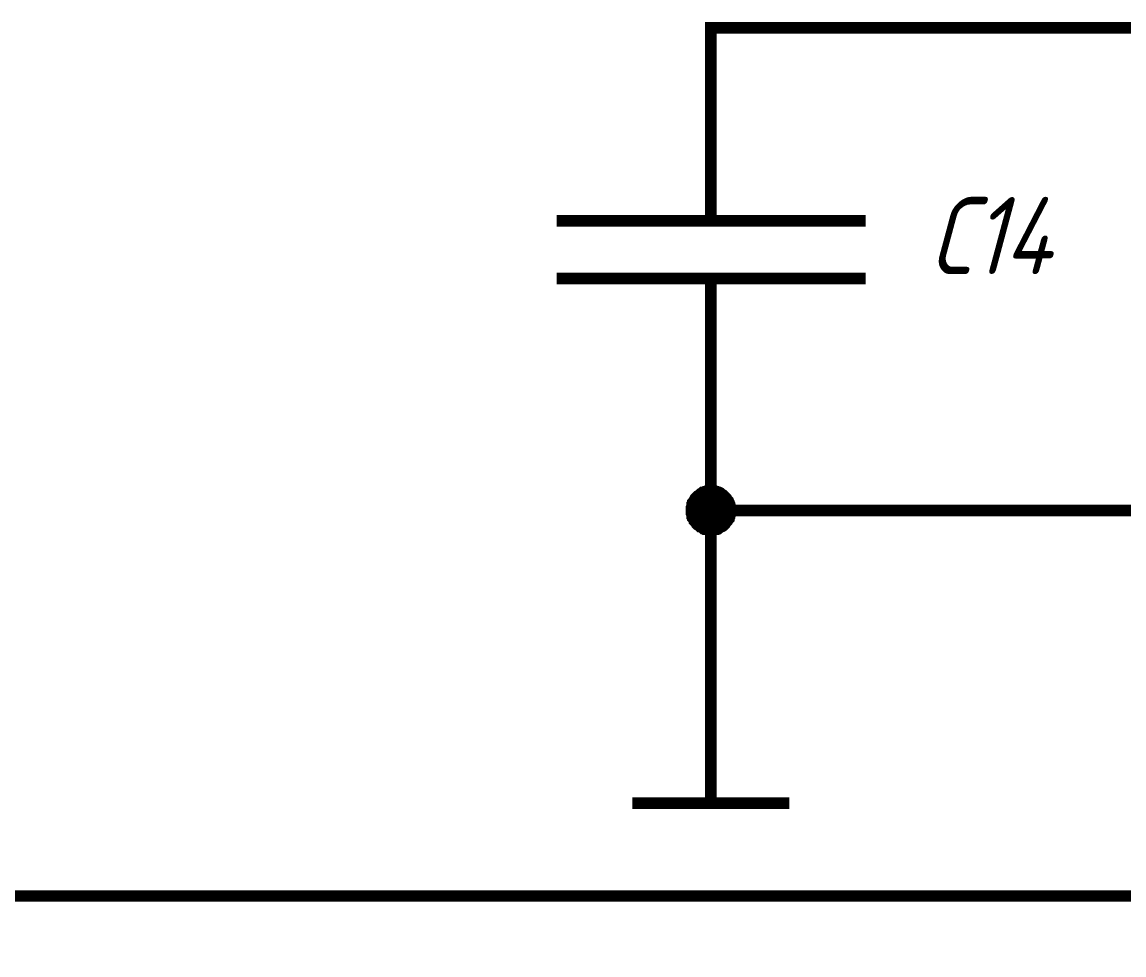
# Paper-space layout 'Layout1' of a CAD drawing. Extents: x -1 to 840, y -1 to 593.
# Drawn here: x 267.99 to 296.52, y 364.47 to 388.65 of the extents above; entities that cross this region are included whole.
import ezdxf

# ---------------------------------------------------------------- set-up
doc = ezdxf.new("R2010")
doc.units = 0
doc.header["$MEASUREMENT"] = 0
doc.layers.add('Sheet', color=255, linetype='CONTINUOUS')
doc.styles.add('GOST type A0', font='', dxfattribs={"oblique": 15, "height": 3.5})
doc.styles.get('GOST type A0').set_extended_font_data('GOST type A')

psp = doc.layouts.get("Layout1")

# ---------------------------------------------------------------- linework, layer by layer
at = {"layer": 'Sheet', "color": 7}
for points, const_width in [([(285.819, 385.994), (285.819, 388.495), (298.319, 388.495), (298.319, 380.993), (308.319, 380.993), (308.319, 380.993)], 0.3), ([(285.819, 383.493), (285.819, 385.994)], 0.3), ([(285.819, 373.49), (285.819, 375.991), (303.319, 375.991), (303.319, 385.994), (308.319, 385.994), (308.319, 385.994)], 0.3), ([(281.829, 383.493), (289.825, 383.493)], 0.3), ([(281.829, 382.002), (289.825, 382.002)], 0.3), ([(285.819, 382.002), (285.819, 379.501)], 0.3), ([(285.819, 379.501), (285.819, 375.991)], 0.3), ([(285.322, 375.991), (285.322, 376.022), (285.322, 376.037), (285.322, 376.068), (285.338, 376.1), (285.338, 376.115), (285.338, 376.146), (285.353, 376.162), (285.353, 376.193), (285.369, 376.208), (285.384, 376.239), (285.4, 376.255), (285.4, 376.27), (285.416, 376.301), (285.431, 376.317), (285.447, 376.333), (285.462, 376.348), (285.478, 376.364), (285.509, 376.379), (285.524, 376.395), (285.54, 376.41), (285.555, 376.426), (285.586, 376.441), (285.602, 376.457), (285.617, 376.457), (285.648, 376.472), (285.664, 376.472), (285.695, 376.488), (285.711, 376.488), (285.742, 376.503), (285.773, 376.503), (285.788, 376.503), (285.819, 376.503)], 0.3), ([(285.322, 375.991), (285.322, 376.022), (285.322, 376.037), (285.322, 376.068), (285.338, 376.1), (285.338, 376.115), (285.338, 376.146), (285.353, 376.162), (285.353, 376.193), (285.369, 376.208), (285.384, 376.239), (285.4, 376.255), (285.4, 376.27), (285.416, 376.301), (285.431, 376.317), (285.447, 376.333), (285.462, 376.348), (285.478, 376.364), (285.509, 376.379), (285.524, 376.395), (285.54, 376.41), (285.555, 376.426), (285.586, 376.441), (285.602, 376.457), (285.617, 376.457), (285.648, 376.472), (285.664, 376.472), (285.695, 376.488), (285.711, 376.488), (285.742, 376.503), (285.773, 376.503), (285.788, 376.503), (285.819, 376.503)], 0.3), ([(285.322, 375.991), (285.322, 376.022), (285.322, 376.037), (285.322, 376.068), (285.338, 376.1), (285.338, 376.115), (285.338, 376.146), (285.353, 376.162), (285.353, 376.193), (285.369, 376.208), (285.384, 376.239), (285.4, 376.255), (285.4, 376.27), (285.416, 376.301), (285.431, 376.317), (285.447, 376.333), (285.462, 376.348), (285.478, 376.364), (285.509, 376.379), (285.524, 376.395), (285.54, 376.41), (285.555, 376.426), (285.586, 376.441), (285.602, 376.457), (285.617, 376.457), (285.648, 376.472), (285.664, 376.472), (285.695, 376.488), (285.711, 376.488), (285.742, 376.503), (285.773, 376.503), (285.788, 376.503), (285.819, 376.503)], 0.3), ([(285.322, 375.991), (285.322, 376.022), (285.322, 376.037), (285.322, 376.068), (285.338, 376.1), (285.338, 376.115), (285.338, 376.146), (285.353, 376.162), (285.353, 376.193), (285.369, 376.208), (285.384, 376.239), (285.4, 376.255), (285.4, 376.27), (285.416, 376.301), (285.431, 376.317), (285.447, 376.333), (285.462, 376.348), (285.478, 376.364), (285.509, 376.379), (285.524, 376.395), (285.54, 376.41), (285.555, 376.426), (285.586, 376.441), (285.602, 376.457), (285.617, 376.457), (285.648, 376.472), (285.664, 376.472), (285.695, 376.488), (285.711, 376.488), (285.742, 376.503), (285.773, 376.503), (285.788, 376.503), (285.819, 376.503)], 0.3), ([(285.819, 376.503), (285.819, 376.503)], 0.3), ([(285.819, 376.503), (285.85, 376.503), (285.866, 376.503), (285.897, 376.503), (285.928, 376.488), (285.943, 376.488), (285.975, 376.472), (285.99, 376.472), (286.021, 376.457), (286.037, 376.457), (286.068, 376.441), (286.083, 376.426), (286.099, 376.41), (286.13, 376.395), (286.145, 376.379), (286.161, 376.364), (286.176, 376.348), (286.192, 376.333), (286.207, 376.317), (286.223, 376.301), (286.239, 376.27), (286.254, 376.255), (286.27, 376.239), (286.285, 376.208), (286.285, 376.193), (286.301, 376.162), (286.301, 376.146), (286.316, 376.115), (286.316, 376.1), (286.332, 376.068), (286.332, 376.037), (286.332, 376.022), (286.332, 375.991)], 0.3), ([(285.819, 376.503), (285.819, 376.503)], 0.3), ([(285.819, 376.503), (285.85, 376.503), (285.866, 376.503), (285.897, 376.503), (285.928, 376.488), (285.943, 376.488), (285.975, 376.472), (285.99, 376.472), (286.021, 376.457), (286.037, 376.457), (286.068, 376.441), (286.083, 376.426), (286.099, 376.41), (286.13, 376.395), (286.145, 376.379), (286.161, 376.364), (286.176, 376.348), (286.192, 376.333), (286.207, 376.317), (286.223, 376.301), (286.239, 376.27), (286.254, 376.255), (286.27, 376.239), (286.285, 376.208), (286.285, 376.193), (286.301, 376.162), (286.301, 376.146), (286.316, 376.115), (286.316, 376.1), (286.332, 376.068), (286.332, 376.037), (286.332, 376.022), (286.332, 375.991)], 0.3), ([(285.819, 376.503), (285.819, 376.503)], 0.3), ([(285.819, 376.503), (285.85, 376.503), (285.866, 376.503), (285.897, 376.503), (285.928, 376.488), (285.943, 376.488), (285.975, 376.472), (285.99, 376.472), (286.021, 376.457), (286.037, 376.457), (286.068, 376.441), (286.083, 376.426), (286.099, 376.41), (286.13, 376.395), (286.145, 376.379), (286.161, 376.364), (286.176, 376.348), (286.192, 376.333), (286.207, 376.317), (286.223, 376.301), (286.239, 376.27), (286.254, 376.255), (286.27, 376.239), (286.285, 376.208), (286.285, 376.193), (286.301, 376.162), (286.301, 376.146), (286.316, 376.115), (286.316, 376.1), (286.332, 376.068), (286.332, 376.037), (286.332, 376.022), (286.332, 375.991)], 0.3), ([(285.819, 376.503), (285.819, 376.503)], 0.3), ([(285.819, 376.503), (285.85, 376.503), (285.866, 376.503), (285.897, 376.503), (285.928, 376.488), (285.943, 376.488), (285.975, 376.472), (285.99, 376.472), (286.021, 376.457), (286.037, 376.457), (286.068, 376.441), (286.083, 376.426), (286.099, 376.41), (286.13, 376.395), (286.145, 376.379), (286.161, 376.364), (286.176, 376.348), (286.192, 376.333), (286.207, 376.317), (286.223, 376.301), (286.239, 376.27), (286.254, 376.255), (286.27, 376.239), (286.285, 376.208), (286.285, 376.193), (286.301, 376.162), (286.301, 376.146), (286.316, 376.115), (286.316, 376.1), (286.332, 376.068), (286.332, 376.037), (286.332, 376.022), (286.332, 375.991)], 0.3), ([(285.322, 375.991), (285.322, 376.022), (285.322, 376.037), (285.322, 376.068), (285.338, 376.1), (285.338, 376.115), (285.338, 376.146), (285.353, 376.162), (285.353, 376.193), (285.369, 376.208), (285.384, 376.239), (285.4, 376.255), (285.4, 376.27), (285.416, 376.301), (285.431, 376.317), (285.447, 376.333), (285.462, 376.348), (285.478, 376.364), (285.509, 376.379), (285.524, 376.395), (285.54, 376.41), (285.555, 376.426), (285.586, 376.441), (285.602, 376.457), (285.617, 376.457), (285.648, 376.472), (285.664, 376.472), (285.695, 376.488), (285.711, 376.488), (285.742, 376.503), (285.773, 376.503), (285.788, 376.503), (285.819, 376.503)], 0.0991), ([(285.322, 375.991), (285.322, 376.022), (285.322, 376.037), (285.322, 376.068), (285.338, 376.1), (285.338, 376.115), (285.338, 376.146), (285.353, 376.162), (285.353, 376.193), (285.369, 376.208), (285.384, 376.239), (285.4, 376.255), (285.4, 376.27), (285.416, 376.301), (285.431, 376.317), (285.447, 376.333), (285.462, 376.348), (285.478, 376.364), (285.509, 376.379), (285.524, 376.395), (285.54, 376.41), (285.555, 376.426), (285.586, 376.441), (285.602, 376.457), (285.617, 376.457), (285.648, 376.472), (285.664, 376.472), (285.695, 376.488), (285.711, 376.488), (285.742, 376.503), (285.773, 376.503), (285.788, 376.503), (285.819, 376.503)], 0.0991), ([(285.322, 375.991), (285.322, 376.022), (285.322, 376.037), (285.322, 376.068), (285.338, 376.1), (285.338, 376.115), (285.338, 376.146), (285.353, 376.162), (285.353, 376.193), (285.369, 376.208), (285.384, 376.239), (285.4, 376.255), (285.4, 376.27), (285.416, 376.301), (285.431, 376.317), (285.447, 376.333), (285.462, 376.348), (285.478, 376.364), (285.509, 376.379), (285.524, 376.395), (285.54, 376.41), (285.555, 376.426), (285.586, 376.441), (285.602, 376.457), (285.617, 376.457), (285.648, 376.472), (285.664, 376.472), (285.695, 376.488), (285.711, 376.488), (285.742, 376.503), (285.773, 376.503), (285.788, 376.503), (285.819, 376.503)], 0.0991), ([(285.322, 375.991), (285.322, 376.022), (285.322, 376.037), (285.322, 376.068), (285.338, 376.1), (285.338, 376.115), (285.338, 376.146), (285.353, 376.162), (285.353, 376.193), (285.369, 376.208), (285.384, 376.239), (285.4, 376.255), (285.4, 376.27), (285.416, 376.301), (285.431, 376.317), (285.447, 376.333), (285.462, 376.348), (285.478, 376.364), (285.509, 376.379), (285.524, 376.395), (285.54, 376.41), (285.555, 376.426), (285.586, 376.441), (285.602, 376.457), (285.617, 376.457), (285.648, 376.472), (285.664, 376.472), (285.695, 376.488), (285.711, 376.488), (285.742, 376.503), (285.773, 376.503), (285.788, 376.503), (285.819, 376.503)], 0.0991), ([(285.819, 376.503), (285.819, 376.503)], 0.0991), ([(285.819, 376.503), (285.85, 376.503), (285.866, 376.503), (285.897, 376.503), (285.928, 376.488), (285.943, 376.488), (285.975, 376.472), (285.99, 376.472), (286.021, 376.457), (286.037, 376.457), (286.068, 376.441), (286.083, 376.426), (286.099, 376.41), (286.13, 376.395), (286.145, 376.379), (286.161, 376.364), (286.176, 376.348), (286.192, 376.333), (286.207, 376.317), (286.223, 376.301), (286.239, 376.27), (286.254, 376.255), (286.27, 376.239), (286.285, 376.208), (286.285, 376.193), (286.301, 376.162), (286.301, 376.146), (286.316, 376.115), (286.316, 376.1), (286.332, 376.068), (286.332, 376.037), (286.332, 376.022), (286.332, 375.991)], 0.0991), ([(285.819, 376.503), (285.819, 376.503)], 0.0991), ([(285.819, 376.503), (285.85, 376.503), (285.866, 376.503), (285.897, 376.503), (285.928, 376.488), (285.943, 376.488), (285.975, 376.472), (285.99, 376.472), (286.021, 376.457), (286.037, 376.457), (286.068, 376.441), (286.083, 376.426), (286.099, 376.41), (286.13, 376.395), (286.145, 376.379), (286.161, 376.364), (286.176, 376.348), (286.192, 376.333), (286.207, 376.317), (286.223, 376.301), (286.239, 376.27), (286.254, 376.255), (286.27, 376.239), (286.285, 376.208), (286.285, 376.193), (286.301, 376.162), (286.301, 376.146), (286.316, 376.115), (286.316, 376.1), (286.332, 376.068), (286.332, 376.037), (286.332, 376.022), (286.332, 375.991)], 0.0991), ([(285.819, 376.503), (285.819, 376.503)], 0.0991), ([(285.819, 376.503), (285.85, 376.503), (285.866, 376.503), (285.897, 376.503), (285.928, 376.488), (285.943, 376.488), (285.975, 376.472), (285.99, 376.472), (286.021, 376.457), (286.037, 376.457), (286.068, 376.441), (286.083, 376.426), (286.099, 376.41), (286.13, 376.395), (286.145, 376.379), (286.161, 376.364), (286.176, 376.348), (286.192, 376.333), (286.207, 376.317), (286.223, 376.301), (286.239, 376.27), (286.254, 376.255), (286.27, 376.239), (286.285, 376.208), (286.285, 376.193), (286.301, 376.162), (286.301, 376.146), (286.316, 376.115), (286.316, 376.1), (286.332, 376.068), (286.332, 376.037), (286.332, 376.022), (286.332, 375.991)], 0.0991), ([(285.819, 376.503), (285.819, 376.503)], 0.0991), ([(285.819, 376.503), (285.85, 376.503), (285.866, 376.503), (285.897, 376.503), (285.928, 376.488), (285.943, 376.488), (285.975, 376.472), (285.99, 376.472), (286.021, 376.457), (286.037, 376.457), (286.068, 376.441), (286.083, 376.426), (286.099, 376.41), (286.13, 376.395), (286.145, 376.379), (286.161, 376.364), (286.176, 376.348), (286.192, 376.333), (286.207, 376.317), (286.223, 376.301), (286.239, 376.27), (286.254, 376.255), (286.27, 376.239), (286.285, 376.208), (286.285, 376.193), (286.301, 376.162), (286.301, 376.146), (286.316, 376.115), (286.316, 376.1), (286.332, 376.068), (286.332, 376.037), (286.332, 376.022), (286.332, 375.991)], 0.0991), ([(285.819, 375.494), (285.788, 375.494), (285.773, 375.494), (285.742, 375.494), (285.711, 375.509), (285.695, 375.509), (285.664, 375.509), (285.648, 375.525), (285.617, 375.525), (285.602, 375.54), (285.586, 375.556), (285.555, 375.571), (285.54, 375.571), (285.524, 375.587), (285.509, 375.602), (285.478, 375.618), (285.462, 375.634), (285.447, 375.649), (285.431, 375.68), (285.416, 375.696), (285.4, 375.711), (285.4, 375.727), (285.384, 375.758), (285.369, 375.773), (285.353, 375.789), (285.353, 375.82), (285.338, 375.835), (285.338, 375.867), (285.338, 375.882), (285.322, 375.913), (285.322, 375.944), (285.322, 375.96), (285.322, 375.991)], 0.3), ([(285.322, 375.991), (285.322, 375.991)], 0.3), ([(285.819, 375.494), (285.788, 375.494), (285.773, 375.494), (285.742, 375.494), (285.711, 375.509), (285.695, 375.509), (285.664, 375.509), (285.648, 375.525), (285.617, 375.525), (285.602, 375.54), (285.586, 375.556), (285.555, 375.571), (285.54, 375.571), (285.524, 375.587), (285.509, 375.602), (285.478, 375.618), (285.462, 375.634), (285.447, 375.649), (285.431, 375.68), (285.416, 375.696), (285.4, 375.711), (285.4, 375.727), (285.384, 375.758), (285.369, 375.773), (285.353, 375.789), (285.353, 375.82), (285.338, 375.835), (285.338, 375.867), (285.338, 375.882), (285.322, 375.913), (285.322, 375.944), (285.322, 375.96), (285.322, 375.991)], 0.3), ([(285.322, 375.991), (285.322, 375.991)], 0.3), ([(285.819, 375.494), (285.788, 375.494), (285.773, 375.494), (285.742, 375.494), (285.711, 375.509), (285.695, 375.509), (285.664, 375.509), (285.648, 375.525), (285.617, 375.525), (285.602, 375.54), (285.586, 375.556), (285.555, 375.571), (285.54, 375.571), (285.524, 375.587), (285.509, 375.602), (285.478, 375.618), (285.462, 375.634), (285.447, 375.649), (285.431, 375.68), (285.416, 375.696), (285.4, 375.711), (285.4, 375.727), (285.384, 375.758), (285.369, 375.773), (285.353, 375.789), (285.353, 375.82), (285.338, 375.835), (285.338, 375.867), (285.338, 375.882), (285.322, 375.913), (285.322, 375.944), (285.322, 375.96), (285.322, 375.991)], 0.3), ([(285.322, 375.991), (285.322, 375.991)], 0.3), ([(285.819, 375.494), (285.788, 375.494), (285.773, 375.494), (285.742, 375.494), (285.711, 375.509), (285.695, 375.509), (285.664, 375.509), (285.648, 375.525), (285.617, 375.525), (285.602, 375.54), (285.586, 375.556), (285.555, 375.571), (285.54, 375.571), (285.524, 375.587), (285.509, 375.602), (285.478, 375.618), (285.462, 375.634), (285.447, 375.649), (285.431, 375.68), (285.416, 375.696), (285.4, 375.711), (285.4, 375.727), (285.384, 375.758), (285.369, 375.773), (285.353, 375.789), (285.353, 375.82), (285.338, 375.835), (285.338, 375.867), (285.338, 375.882), (285.322, 375.913), (285.322, 375.944), (285.322, 375.96), (285.322, 375.991)], 0.3), ([(285.322, 375.991), (285.322, 375.991)], 0.3), ([(285.819, 375.494), (285.788, 375.494), (285.773, 375.494), (285.742, 375.494), (285.711, 375.509), (285.695, 375.509), (285.664, 375.509), (285.648, 375.525), (285.617, 375.525), (285.602, 375.54), (285.586, 375.556), (285.555, 375.571), (285.54, 375.571), (285.524, 375.587), (285.509, 375.602), (285.478, 375.618), (285.462, 375.634), (285.447, 375.649), (285.431, 375.68), (285.416, 375.696), (285.4, 375.711), (285.4, 375.727), (285.384, 375.758), (285.369, 375.773), (285.353, 375.789), (285.353, 375.82), (285.338, 375.835), (285.338, 375.867), (285.338, 375.882), (285.322, 375.913), (285.322, 375.944), (285.322, 375.96), (285.322, 375.991)], 0.0991), ([(285.322, 375.991), (285.322, 375.991)], 0.0991), ([(285.819, 375.494), (285.788, 375.494), (285.773, 375.494), (285.742, 375.494), (285.711, 375.509), (285.695, 375.509), (285.664, 375.509), (285.648, 375.525), (285.617, 375.525), (285.602, 375.54), (285.586, 375.556), (285.555, 375.571), (285.54, 375.571), (285.524, 375.587), (285.509, 375.602), (285.478, 375.618), (285.462, 375.634), (285.447, 375.649), (285.431, 375.68), (285.416, 375.696), (285.4, 375.711), (285.4, 375.727), (285.384, 375.758), (285.369, 375.773), (285.353, 375.789), (285.353, 375.82), (285.338, 375.835), (285.338, 375.867), (285.338, 375.882), (285.322, 375.913), (285.322, 375.944), (285.322, 375.96), (285.322, 375.991)], 0.0991), ([(285.322, 375.991), (285.322, 375.991)], 0.0991), ([(285.819, 375.494), (285.788, 375.494), (285.773, 375.494), (285.742, 375.494), (285.711, 375.509), (285.695, 375.509), (285.664, 375.509), (285.648, 375.525), (285.617, 375.525), (285.602, 375.54), (285.586, 375.556), (285.555, 375.571), (285.54, 375.571), (285.524, 375.587), (285.509, 375.602), (285.478, 375.618), (285.462, 375.634), (285.447, 375.649), (285.431, 375.68), (285.416, 375.696), (285.4, 375.711), (285.4, 375.727), (285.384, 375.758), (285.369, 375.773), (285.353, 375.789), (285.353, 375.82), (285.338, 375.835), (285.338, 375.867), (285.338, 375.882), (285.322, 375.913), (285.322, 375.944), (285.322, 375.96), (285.322, 375.991)], 0.0991), ([(285.322, 375.991), (285.322, 375.991)], 0.0991), ([(285.819, 375.494), (285.788, 375.494), (285.773, 375.494), (285.742, 375.494), (285.711, 375.509), (285.695, 375.509), (285.664, 375.509), (285.648, 375.525), (285.617, 375.525), (285.602, 375.54), (285.586, 375.556), (285.555, 375.571), (285.54, 375.571), (285.524, 375.587), (285.509, 375.602), (285.478, 375.618), (285.462, 375.634), (285.447, 375.649), (285.431, 375.68), (285.416, 375.696), (285.4, 375.711), (285.4, 375.727), (285.384, 375.758), (285.369, 375.773), (285.353, 375.789), (285.353, 375.82), (285.338, 375.835), (285.338, 375.867), (285.338, 375.882), (285.322, 375.913), (285.322, 375.944), (285.322, 375.96), (285.322, 375.991)], 0.0991), ([(285.322, 375.991), (285.322, 375.991)], 0.0991), ([(286.332, 375.991), (286.332, 375.96), (286.332, 375.944), (286.332, 375.913), (286.316, 375.882), (286.316, 375.867), (286.301, 375.835), (286.301, 375.82), (286.285, 375.789), (286.285, 375.773), (286.27, 375.758), (286.254, 375.727), (286.239, 375.711), (286.223, 375.696), (286.207, 375.68), (286.192, 375.649), (286.176, 375.634), (286.161, 375.618), (286.145, 375.602), (286.13, 375.587), (286.099, 375.571), (286.083, 375.571), (286.068, 375.556), (286.037, 375.54), (286.021, 375.525), (285.99, 375.525), (285.975, 375.509), (285.943, 375.509), (285.928, 375.509), (285.897, 375.494), (285.866, 375.494), (285.85, 375.494), (285.819, 375.494)], 0.3), ([(286.332, 375.991), (286.332, 375.96), (286.332, 375.944), (286.332, 375.913), (286.316, 375.882), (286.316, 375.867), (286.301, 375.835), (286.301, 375.82), (286.285, 375.789), (286.285, 375.773), (286.27, 375.758), (286.254, 375.727), (286.239, 375.711), (286.223, 375.696), (286.207, 375.68), (286.192, 375.649), (286.176, 375.634), (286.161, 375.618), (286.145, 375.602), (286.13, 375.587), (286.099, 375.571), (286.083, 375.571), (286.068, 375.556), (286.037, 375.54), (286.021, 375.525), (285.99, 375.525), (285.975, 375.509), (285.943, 375.509), (285.928, 375.509), (285.897, 375.494), (285.866, 375.494), (285.85, 375.494), (285.819, 375.494)], 0.3), ([(286.332, 375.991), (286.332, 375.96), (286.332, 375.944), (286.332, 375.913), (286.316, 375.882), (286.316, 375.867), (286.301, 375.835), (286.301, 375.82), (286.285, 375.789), (286.285, 375.773), (286.27, 375.758), (286.254, 375.727), (286.239, 375.711), (286.223, 375.696), (286.207, 375.68), (286.192, 375.649), (286.176, 375.634), (286.161, 375.618), (286.145, 375.602), (286.13, 375.587), (286.099, 375.571), (286.083, 375.571), (286.068, 375.556), (286.037, 375.54), (286.021, 375.525), (285.99, 375.525), (285.975, 375.509), (285.943, 375.509), (285.928, 375.509), (285.897, 375.494), (285.866, 375.494), (285.85, 375.494), (285.819, 375.494)], 0.3), ([(286.332, 375.991), (286.332, 375.96), (286.332, 375.944), (286.332, 375.913), (286.316, 375.882), (286.316, 375.867), (286.301, 375.835), (286.301, 375.82), (286.285, 375.789), (286.285, 375.773), (286.27, 375.758), (286.254, 375.727), (286.239, 375.711), (286.223, 375.696), (286.207, 375.68), (286.192, 375.649), (286.176, 375.634), (286.161, 375.618), (286.145, 375.602), (286.13, 375.587), (286.099, 375.571), (286.083, 375.571), (286.068, 375.556), (286.037, 375.54), (286.021, 375.525), (285.99, 375.525), (285.975, 375.509), (285.943, 375.509), (285.928, 375.509), (285.897, 375.494), (285.866, 375.494), (285.85, 375.494), (285.819, 375.494)], 0.3), ([(286.332, 375.991), (286.332, 375.96), (286.332, 375.944), (286.332, 375.913), (286.316, 375.882), (286.316, 375.867), (286.301, 375.835), (286.301, 375.82), (286.285, 375.789), (286.285, 375.773), (286.27, 375.758), (286.254, 375.727), (286.239, 375.711), (286.223, 375.696), (286.207, 375.68), (286.192, 375.649), (286.176, 375.634), (286.161, 375.618), (286.145, 375.602), (286.13, 375.587), (286.099, 375.571), (286.083, 375.571), (286.068, 375.556), (286.037, 375.54), (286.021, 375.525), (285.99, 375.525), (285.975, 375.509), (285.943, 375.509), (285.928, 375.509), (285.897, 375.494), (285.866, 375.494), (285.85, 375.494), (285.819, 375.494)], 0.0991), ([(286.332, 375.991), (286.332, 375.96), (286.332, 375.944), (286.332, 375.913), (286.316, 375.882), (286.316, 375.867), (286.301, 375.835), (286.301, 375.82), (286.285, 375.789), (286.285, 375.773), (286.27, 375.758), (286.254, 375.727), (286.239, 375.711), (286.223, 375.696), (286.207, 375.68), (286.192, 375.649), (286.176, 375.634), (286.161, 375.618), (286.145, 375.602), (286.13, 375.587), (286.099, 375.571), (286.083, 375.571), (286.068, 375.556), (286.037, 375.54), (286.021, 375.525), (285.99, 375.525), (285.975, 375.509), (285.943, 375.509), (285.928, 375.509), (285.897, 375.494), (285.866, 375.494), (285.85, 375.494), (285.819, 375.494)], 0.0991), ([(286.332, 375.991), (286.332, 375.96), (286.332, 375.944), (286.332, 375.913), (286.316, 375.882), (286.316, 375.867), (286.301, 375.835), (286.301, 375.82), (286.285, 375.789), (286.285, 375.773), (286.27, 375.758), (286.254, 375.727), (286.239, 375.711), (286.223, 375.696), (286.207, 375.68), (286.192, 375.649), (286.176, 375.634), (286.161, 375.618), (286.145, 375.602), (286.13, 375.587), (286.099, 375.571), (286.083, 375.571), (286.068, 375.556), (286.037, 375.54), (286.021, 375.525), (285.99, 375.525), (285.975, 375.509), (285.943, 375.509), (285.928, 375.509), (285.897, 375.494), (285.866, 375.494), (285.85, 375.494), (285.819, 375.494)], 0.0991), ([(286.332, 375.991), (286.332, 375.96), (286.332, 375.944), (286.332, 375.913), (286.316, 375.882), (286.316, 375.867), (286.301, 375.835), (286.301, 375.82), (286.285, 375.789), (286.285, 375.773), (286.27, 375.758), (286.254, 375.727), (286.239, 375.711), (286.223, 375.696), (286.207, 375.68), (286.192, 375.649), (286.176, 375.634), (286.161, 375.618), (286.145, 375.602), (286.13, 375.587), (286.099, 375.571), (286.083, 375.571), (286.068, 375.556), (286.037, 375.54), (286.021, 375.525), (285.99, 375.525), (285.975, 375.509), (285.943, 375.509), (285.928, 375.509), (285.897, 375.494), (285.866, 375.494), (285.85, 375.494), (285.819, 375.494)], 0.0991), ([(286.332, 375.991), (286.332, 375.991), (286.332, 375.991), (286.332, 375.991), (286.332, 375.991), (286.332, 375.991), (286.332, 375.991), (286.332, 375.991), (286.332, 375.991), (286.332, 375.991), (286.332, 375.991), (286.332, 375.991), (286.332, 375.991), (286.332, 375.991), (286.332, 375.991), (286.332, 375.991), (286.332, 375.991), (286.332, 375.991), (286.332, 375.991), (286.332, 375.991), (286.332, 375.991), (286.332, 375.991), (286.332, 375.991), (286.332, 375.991), (286.332, 375.991), (286.332, 375.991), (286.332, 375.991), (286.332, 375.991), (286.332, 375.991), (286.332, 375.991), (286.332, 375.991), (286.332, 375.991), (286.332, 375.991)], 0.3), ([(286.332, 375.991), (286.332, 375.991)], 0.3), ([(286.332, 375.991), (286.332, 375.991), (286.332, 375.991), (286.332, 375.991), (286.332, 375.991), (286.332, 375.991), (286.332, 375.991), (286.332, 375.991), (286.332, 375.991), (286.332, 375.991), (286.332, 375.991), (286.332, 375.991), (286.332, 375.991), (286.332, 375.991), (286.332, 375.991), (286.332, 375.991), (286.332, 375.991), (286.332, 375.991), (286.332, 375.991), (286.332, 375.991), (286.332, 375.991), (286.332, 375.991), (286.332, 375.991), (286.332, 375.991), (286.332, 375.991), (286.332, 375.991), (286.332, 375.991), (286.332, 375.991), (286.332, 375.991), (286.332, 375.991), (286.332, 375.991), (286.332, 375.991), (286.332, 375.991)], 0.3), ([(286.332, 375.991), (286.332, 375.991)], 0.3), ([(286.332, 375.991), (286.332, 375.991), (286.332, 375.991), (286.332, 375.991), (286.332, 375.991), (286.332, 375.991), (286.332, 375.991), (286.332, 375.991), (286.332, 375.991), (286.332, 375.991), (286.332, 375.991), (286.332, 375.991), (286.332, 375.991), (286.332, 375.991), (286.332, 375.991), (286.332, 375.991), (286.332, 375.991), (286.332, 375.991), (286.332, 375.991), (286.332, 375.991), (286.332, 375.991), (286.332, 375.991), (286.332, 375.991), (286.332, 375.991), (286.332, 375.991), (286.332, 375.991), (286.332, 375.991), (286.332, 375.991), (286.332, 375.991), (286.332, 375.991), (286.332, 375.991), (286.332, 375.991), (286.332, 375.991)], 0.3), ([(286.332, 375.991), (286.332, 375.991)], 0.3), ([(286.332, 375.991), (286.332, 375.991), (286.332, 375.991), (286.332, 375.991), (286.332, 375.991), (286.332, 375.991), (286.332, 375.991), (286.332, 375.991), (286.332, 375.991), (286.332, 375.991), (286.332, 375.991), (286.332, 375.991), (286.332, 375.991), (286.332, 375.991), (286.332, 375.991), (286.332, 375.991), (286.332, 375.991), (286.332, 375.991), (286.332, 375.991), (286.332, 375.991), (286.332, 375.991), (286.332, 375.991), (286.332, 375.991), (286.332, 375.991), (286.332, 375.991), (286.332, 375.991), (286.332, 375.991), (286.332, 375.991), (286.332, 375.991), (286.332, 375.991), (286.332, 375.991), (286.332, 375.991), (286.332, 375.991)], 0.3), ([(286.332, 375.991), (286.332, 375.991)], 0.3), ([(286.332, 375.991), (286.332, 375.991), (286.332, 375.991), (286.332, 375.991), (286.332, 375.991), (286.332, 375.991), (286.332, 375.991), (286.332, 375.991), (286.332, 375.991), (286.332, 375.991), (286.332, 375.991), (286.332, 375.991), (286.332, 375.991), (286.332, 375.991), (286.332, 375.991), (286.332, 375.991), (286.332, 375.991), (286.332, 375.991), (286.332, 375.991), (286.332, 375.991), (286.332, 375.991), (286.332, 375.991), (286.332, 375.991), (286.332, 375.991), (286.332, 375.991), (286.332, 375.991), (286.332, 375.991), (286.332, 375.991), (286.332, 375.991), (286.332, 375.991), (286.332, 375.991), (286.332, 375.991), (286.332, 375.991)], 0.0991), ([(286.332, 375.991), (286.332, 375.991)], 0.0991), ([(286.332, 375.991), (286.332, 375.991), (286.332, 375.991), (286.332, 375.991), (286.332, 375.991), (286.332, 375.991), (286.332, 375.991), (286.332, 375.991), (286.332, 375.991), (286.332, 375.991), (286.332, 375.991), (286.332, 375.991), (286.332, 375.991), (286.332, 375.991), (286.332, 375.991), (286.332, 375.991), (286.332, 375.991), (286.332, 375.991), (286.332, 375.991), (286.332, 375.991), (286.332, 375.991), (286.332, 375.991), (286.332, 375.991), (286.332, 375.991), (286.332, 375.991), (286.332, 375.991), (286.332, 375.991), (286.332, 375.991), (286.332, 375.991), (286.332, 375.991), (286.332, 375.991), (286.332, 375.991), (286.332, 375.991)], 0.0991), ([(286.332, 375.991), (286.332, 375.991)], 0.0991), ([(286.332, 375.991), (286.332, 375.991), (286.332, 375.991), (286.332, 375.991), (286.332, 375.991), (286.332, 375.991), (286.332, 375.991), (286.332, 375.991), (286.332, 375.991), (286.332, 375.991), (286.332, 375.991), (286.332, 375.991), (286.332, 375.991), (286.332, 375.991), (286.332, 375.991), (286.332, 375.991), (286.332, 375.991), (286.332, 375.991), (286.332, 375.991), (286.332, 375.991), (286.332, 375.991), (286.332, 375.991), (286.332, 375.991), (286.332, 375.991), (286.332, 375.991), (286.332, 375.991), (286.332, 375.991), (286.332, 375.991), (286.332, 375.991), (286.332, 375.991), (286.332, 375.991), (286.332, 375.991), (286.332, 375.991)], 0.0991), ([(286.332, 375.991), (286.332, 375.991)], 0.0991), ([(286.332, 375.991), (286.332, 375.991), (286.332, 375.991), (286.332, 375.991), (286.332, 375.991), (286.332, 375.991), (286.332, 375.991), (286.332, 375.991), (286.332, 375.991), (286.332, 375.991), (286.332, 375.991), (286.332, 375.991), (286.332, 375.991), (286.332, 375.991), (286.332, 375.991), (286.332, 375.991), (286.332, 375.991), (286.332, 375.991), (286.332, 375.991), (286.332, 375.991), (286.332, 375.991), (286.332, 375.991), (286.332, 375.991), (286.332, 375.991), (286.332, 375.991), (286.332, 375.991), (286.332, 375.991), (286.332, 375.991), (286.332, 375.991), (286.332, 375.991), (286.332, 375.991), (286.332, 375.991), (286.332, 375.991)], 0.0991), ([(286.332, 375.991), (286.332, 375.991)], 0.0991), ([(285.819, 373.49), (285.819, 368.41)], 0.3), ([(283.785, 368.41), (287.853, 368.41)], 0.3), ([(153.365, 316.001), (258.335, 316.001), (258.335, 366.003), (308.319, 366.003), (308.319, 366.003)], 0.3)]:
    psp.add_lwpolyline(points, dxfattribs=dict(at, const_width=const_width))
at = {"layer": 'Sheet', "color": 7, "const_width": 0.508}
psp.add_lwpolyline([(285.517, 376.003, 1), (286.025, 376.003, 1)], format="xyb", close=True, dxfattribs=at)

# ---------------------------------------------------------------- texts
at = {"layer": 'Sheet', "color": 7, "style": 'GOST type A0', "oblique": 15}
psp.add_text('C14', height=2, dxfattribs=at).set_placement((291.44, 382.111))

doc.saveas('drawing.dxf')
